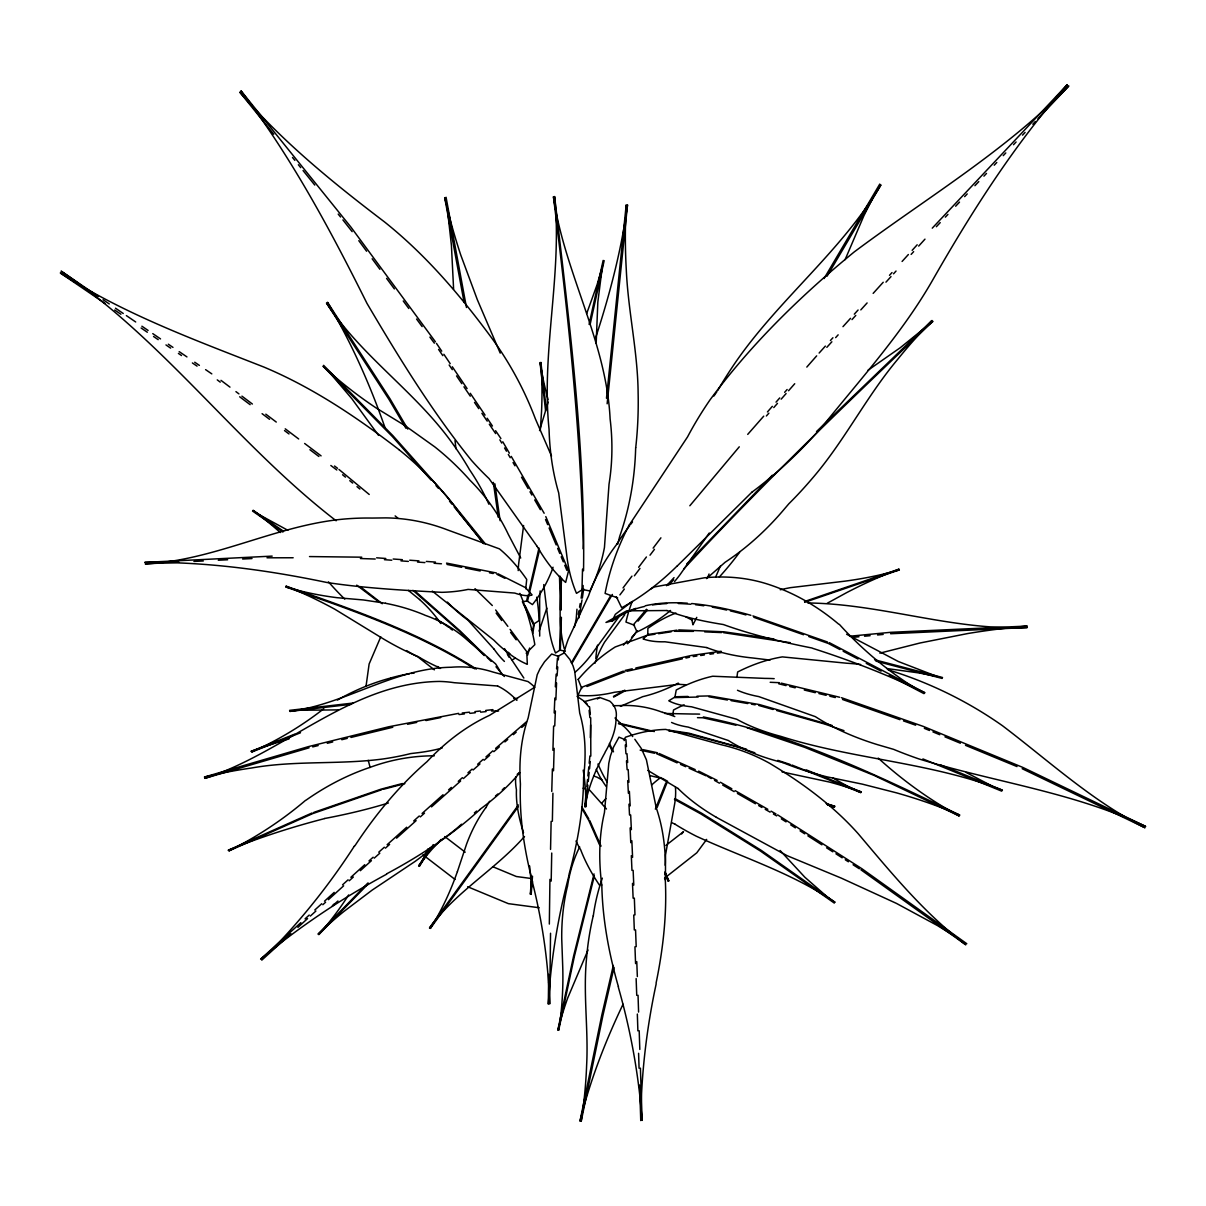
<?xml version="1.0" encoding="UTF-8"?>
<svg xmlns="http://www.w3.org/2000/svg" width="1206" height="1206" viewBox="0 0 1206 1206"><rect width="100%" height="100%" fill="white"/><g stroke="black" fill="none" stroke-linecap="round" stroke-linejoin="round"><path stroke-width="1.5" d="M596.171 343.378L597.829 302.133L603.151 260.406L589.101 324.369M548.685 974.342L548.308 1004.146L549.921 982.287A1693.45 976.875 -11.8 0 1 569.081 875.149L569.066 874.26A1193.051 402.186 -39.7 0 0 583.583 778.443L583.568 777.659A1233.919 345.594 -37.3 0 0 579.709 713.138L574.704 671.305L573.001 665.712L569.85 659.441L564.408 652.853L557.579 656.486M549.333 924.067L549.936 879.355M550.539 933.248L549.68 1004.01L548.579 982.423M647.773 635.291L647.878 628.356A474.531 207.131 -89.2 0 1 675.948 613.04M551.187 881.104L551.73 853.049M552.363 821.241L552.921 793.186M550.554 849.416L551.127 821.361M590.819 756.087L590.699 717.751M590.322 737.695L590.608 724.927M553.524 770.77L554.142 748.338M582.528 569.096L581.985 589.402L589.84 590.955A571.147 306.505 19.7 0 0 604.447 547.479L609.03 484.164A346.559 271.139 23.4 0 0 610.115 418.904C606.362 341.147 564.423 272.903 553.433 196.684C567.664 311.766 580.433 427.256 583.222 543.258L583.086 548.79M583.131 585.513L583.026 589.206L576.498 593.352A540.394 226.427 -45.2 0 1 566.624 554.187L558.695 492.922A336.142 224.512 -54.9 0 1 549.062 429.306C541.012 351.474 562.524 274.365 554.609 196.503C568.93 320.706 585.438 445.481 583.538 570.755M551.76 791.438L552.393 769.006M552.921 750.328L553.614 726.027M560.609 617.472L559.569 650.064L565.343 651.195M561.393 617.336L560.338 649.928L555.514 653.004A501.711 191.332 -43.3 0 1 548.474 623.758L543.755 584.593M554.745 725.922L555.378 710.982M555.86 699.782L556.569 682.973M554.187 712.957L554.85 698.018M555.333 686.802L556.162 674.139M561.544 578.292L560.202 608.141A560.835 238.652 -36.7 0 0 564.348 649.039M531.243 881.496L530.339 894.264L531.936 884.601A726.796 335.811 -10.2 0 1 532.57 881.39M532.494 876.159L531.198 894.4L531.077 884.465A757.398 325.424 30.8 0 0 530.158 871.018M576.965 609.211L576.212 618.723A530.655 257.36 18.3 0 1 574.327 627.165M557.066 675.812L557.76 666.993M558.303 659.923L558.589 656.396L551.67 654.014L544.554 661.762L540.017 668.742L537.213 674.727L528.168 717.887A1320.992 414.05 30.5 0 0 520.389 783.523L520.419 784.337A1219.372 459.803 33.2 0 0 531.499 877.787L531.514 878.692A1693.541 960.941 2.8 0 1 548.549 982.423M556.584 668.848L557.443 658.25M540.348 429.622L541.539 411.638A438.125 390.819 -50 0 0 541.675 376.287L540.891 362.388L546.243 408.94M523.404 832.833L523.449 832.442A647.577 162.328 39.2 0 1 516.439 790.201L516.454 789.9A669.39 118.61 37.2 0 1 515.791 776.724M595.568 337.951C609.769 294.581 621.392 250.155 627.527 204.839L607.146 403.784M525.756 588.769L526.705 579.423A685.475 220.065 -83.3 0 0 499.465 548.881L447.622 529.947A436.18 276.204 -85.4 0 0 385.905 517.887L372.006 518.067A518.957 370.106 -83.1 0 0 348.368 518.716C278.48 523.66 215.648 560.76 145.217 563.85L178.94 562.177M586.418 790.473L584.744 806.829L586.704 797.709A1079.807 356.192 -9.9 0 1 605.08 752.484L605.095 752.137A1001.116 183.84 -19.9 0 0 616.01 718.52L616.01 718.263A1099.495 132.223 -18.2 0 0 609.754 701.138L599.759 697.475L584.654 701.53L577.086 696.42M586.779 786.84L587.518 779.573M587.88 775.94L588.814 766.85M589.176 763.217L589.915 755.951M587.895 785.166L585.709 806.98L585.754 797.573M588.257 781.533L589.176 772.443M589.538 768.81L590.277 761.544M606.482 398.236L626.2 204.884L625.432 226.592A648.813 613.583 -24.2 0 0 626.306 270.099C628.16 311.329 637.763 351.745 638.125 393.096A477.169 397.452 43.6 0 1 635.833 446.702L635.698 447.697M523.6 525.515L518.64 563.956A443.898 227.527 -21.8 0 0 518.203 570.589M560.504 1017.351L558.664 1030.316L574.418 956.222L594.377 875.782M366.051 686.108L369.126 663.993L380.764 636.843M736.881 677.486L737.65 671.968A621.693 275.601 -83.6 0 1 782.377 656.893L846.838 663.24A393.111 283.38 -81.3 0 1 860.602 664.491M581.141 598.146L582.453 588.845M582.347 598.086L583.659 588.784M672.767 715.083L673.506 710.017A571.297 219.01 -83.1 0 1 684.179 704.832M578.292 614.397L578.925 610.794M579.558 607.176L580.192 603.558M578.85 617.954L582.031 599.895M590.096 324.595L604.161 260.632L597.06 284.752L586.689 313.515M538.992 548.037L528.801 591.543M539.519 550.026L527.58 600.874L522.304 601.809M613.326 965.448L601.839 1014.97L579.98 1121.218C590.02 1080.802 605.156 1041.743 623.05 1004.236M614.05 967.393L603.015 1015.09L581.186 1121.354L583.749 1102.676A614.819 546.695 4.6 0 0 586.644 1064.973C588.483 1029.834 583.161 994.769 586.418 959.659A458.823 327.489 41.2 0 1 593.05 916.605L593.262 915.836M527.942 595.191L526.645 600.678L532.449 604.613A455.551 237.19 45.1 0 0 551.7 571.071L553.041 567.227M617.683 544.313L619.718 536.293A414.171 325.168 37.1 0 0 635.668 447.697M539.549 430.587L548.263 401.915M594.045 873.928L573.574 956.147L557.805 1030.226L561.363 1017.442A459.938 371.84 -24.1 0 1 567.619 998.221L588.015 950.042M457.436 871.516L466.526 844.23A360.896 205.412 56.6 0 1 485.747 807.734M539.112 631.1L546.815 608.156M707.711 577.523L709.038 574.011M624.09 740.59L625.356 737.288A688.189 248.662 -71 0 1 665.757 729.419L721.309 744.75A425.824 278.857 -69.9 0 1 769.443 763.187C801.9 782.588 832.788 805.246 858.084 833.587C891.385 872.948 924.369 913.334 965.765 944.795L860.888 869.767M845.105 259.652L863.933 215.648L879.762 184.066L824.06 278.556M655.355 809.151L665.833 782.905M657.119 807.507L667.566 781.262L662.335 778.352M629.095 525.273L687.556 436.889A501.033 395.553 -1.5 0 1 709.912 400.03C750.841 344.388 800.935 295.56 854.3 251.873C926.705 197.799 1005.307 151.278 1068.818 85.958L1037.944 118.761M571.388 662.742L610.718 595.598M572.051 663.164L612.392 594.437M720.479 565.961L720.178 566.488A498.47 137.243 -79.1 0 1 715.686 576.981M717.796 390.382L718.339 389.432A466.556 393.292 -16.8 0 1 733.565 365.222C777.177 300.596 840.838 252.34 880.923 184.895L827.09 276.174M616.854 544.102L617.201 543.529A338.72 259.682 -7.5 0 1 629.743 525.53M430.572 847.366L418.633 865.953L424.542 858.175A396.97 267.988 8.2 0 1 441.23 839.376M433.24 844.652L419.311 866.345L423.864 857.783A396.593 275.737 45.7 0 0 428.024 848.903M637.1 630.708L631.658 638.547A505.781 226.592 68.8 0 1 627.617 643.778M713.922 396.02L716.831 391.784M709.249 533.022L680.078 574.599A545.594 269.963 70.9 0 1 674.546 581.594M619.341 616.221L591.814 654.074A527.188 227.391 66.3 0 1 575.202 672.164M624.783 614.638L604.598 642.12A420.306 212.965 13.1 0 0 594.95 663.285M706.671 839.391L696.782 852.808L664.536 878.164M518.173 806.799L430.361 928.454L436.738 917.736A481.872 359.946 40.6 0 0 457.406 871.501M518.429 804.945L429.472 928.017C455.551 891.777 495.41 869.662 524.504 836.497M623.035 587.925L631.944 576.136M638.637 567.287L646.431 556.976M653.124 548.142L660.918 537.831M619.884 594.935L624.346 589.056M634.386 575.805L639.964 568.433M650.004 555.197L654.466 549.303M485.777 807.764L486.063 807.387A308.45 148.112 54.3 0 1 489.636 801.297M681.661 833.934L683.516 831.673L665.908 845.436M689.832 505.766L739.278 446.823M646.522 609.256L633.632 624.497L637.054 631.914A503.505 255.823 79.5 0 0 670.551 610.477M638.019 621.12L647.396 610.04M747.72 434.386L763.73 416.16M767.423 411.955L772.337 406.347M776.031 402.141L779.724 397.935M784.654 392.327L787.126 389.508M806.814 367.076L816.673 355.86M819.13 353.056L825.371 346.092M766.383 415.98L768.855 413.176M773.785 407.568L777.478 403.362M781.171 399.156L786.101 393.548M788.558 390.744L794.724 383.734M830.406 340.544L832.909 337.755M842.979 326.66L850.516 318.339M854.3 314.178L858.069 310.017M873.159 293.375L883.214 282.264M889.5 275.33L892.018 272.556M902.088 261.461L908.374 254.526M912.143 250.366L917.178 244.803M826.834 347.328L831.869 341.78M835.652 337.62L838.155 334.846M852.009 319.59L855.778 315.429M860.813 309.882L867.099 302.947M885.973 282.144L891.008 276.596M893.525 273.822L896.043 271.049M911.133 254.406L913.651 251.632M918.686 246.084L924.972 239.15M623.336 645.15L627.105 641.019M631.537 637.477L636.572 631.959M666.526 585.724L674.048 577.629M686.606 564.106L772.322 475.239M668.682 585.166L673.702 579.769M683.742 568.961C763.368 483.063 847.984 401.93 932.931 321.339L900.234 347.735L867.913 370.287M932.268 228.16L1067.25 84.646C1014.849 144.057 972.066 211.05 932.931 279.611C903.068 331.967 862.592 376.679 824.979 423.306A543.167 392.749 -86.3 0 1 752.001 492.123M936.353 226.713L940.213 222.613M945.353 217.14L947.931 214.412M955.649 206.211L959.509 202.111M964.649 196.638L967.212 193.91M974.93 185.709L978.79 181.609M983.93 176.151L986.508 173.408M994.226 165.222L996.789 162.478M1003.226 155.649L1005.804 152.921M1013.507 144.72L1016.085 141.991M1022.522 135.147L1025.085 132.419M1032.803 124.218L1035.381 121.489M367.905 882.988L318.052 934.183L328.017 924.987A470.204 352.393 -6.9 0 1 343.785 911.555L372.111 890.134L414.909 861.536A339.73 173.543 -8.8 0 0 428.16 851.376M368.599 883.44L318.761 934.65L327.323 924.535A455.19 385.558 28.4 0 0 348.655 894.942M334.665 903.656L332.298 906.008L337.921 901.003M677.335 565.885L751.986 492.093M816.522 431.537L931.952 320.479L917.887 335.615A599.05 589.041 8.3 0 0 897.701 359.328C866.059 396.985 844.185 441.592 811.955 478.782A406.784 326.751 -80.8 0 1 788.83 503.791L783.282 510.304A343.604 261.385 -88.5 0 1 725.108 562.267L706.55 578.594M526.163 653.215L534.846 644.652A939.067 428.416 -39.1 0 0 519.892 593.367M386.794 873.792L386.041 874.516A1711.585 1100.204 38.7 0 0 280.395 943.167L260.617 959.132L300.882 922.62M479.807 809.618L480.485 808.985A1070.642 352.212 8.2 0 0 519.771 772.684M305.058 918.836L309.218 915.068M314.766 910.033L321.716 903.731M324.489 901.214L334.213 892.395M342.549 884.842L348.097 879.807M350.871 877.29L364.755 864.702M290.917 933.7L261.777 960.157L279.295 942.172A1718.007 1076.777 41.4 0 0 354.187 846.371M297.867 927.399L307.575 918.58M310.349 916.063L315.897 911.027M322.831 904.726L325.605 902.209M328.394 899.676L343.65 885.822M349.197 880.787L353.358 877.003M360.308 870.702L371.433 860.662M374.237 858.159L379.815 853.17M385.407 848.165L389.598 844.411M396.578 838.155L416.13 820.653M420.321 816.899L424.512 813.145M431.492 806.889L460.647 780.991M368.961 860.948L373.151 857.21M378.744 852.205L384.337 847.215M387.126 844.713L406.693 827.226M413.688 820.969L419.281 815.98M422.07 813.477L443.039 794.739M463.421 778.548L470.325 772.443M473.099 770.001L480.003 763.895M484.149 760.232L489.681 755.348M493.827 751.685L499.359 746.8M448.572 789.855L451.345 787.412M458.265 781.322L462.411 777.659M467.943 772.775L472.104 769.126M477.636 764.242L483.169 759.358M485.943 756.931L492.862 750.825M495.621 748.383L526.494 721.746M504.907 741.916L507.726 739.504M513.349 734.665L516.168 732.238M521.791 727.414L524.61 724.987M354.187 846.371L354.971 845.692A1202.156 518.972 79.6 0 1 426.17 762.388L426.879 761.8A1204.764 445.707 76.6 0 1 489.485 715.369L534.771 687.239M677.32 565.9L676.747 566.353A830.075 390.005 81.2 0 1 621.678 607.749L616.356 596.759M631.431 602.035L615.331 614.321L612.015 621.256A2091.445 377.81 46.8 0 1 644.577 606.437M599.623 697.505L597.362 698.983M650.562 589.116L654.119 586.99L704.364 577.795A1252.431 425.326 -70.8 0 1 768.493 584.382L769.187 584.609A1185.227 482.822 -72.3 0 1 838.652 624.12L839.406 624.422A1384.624 708.148 -44 0 0 907.907 683.5L923.962 693.631L889.335 675.466M512.233 659.938L515.339 658.039M827.21 603.271L846.702 592.598A489.757 415.211 -58.7 0 1 885.988 574.297L899.163 569.111L804.508 601.523M613.447 696.42L624.798 690.179M613.643 697.098L624.994 690.872M242.903 843.552L228.808 850.954L312.701 813.613L381.669 789.734M624.904 739.61L618.98 737.152L613.553 747.057L610.447 755.861L608.789 763.308L604.447 812.588A1355.333 434.311 31.7 0 0 601.749 884.963M312.068 812.98L228.145 850.29L243.552 844.2A1175.232 575.865 19.6 0 1 324.037 818.738L324.685 818.482M620.412 706.369L642.708 696.676A249.793 144.841 -65.8 0 0 678.3 683.093M294.626 734.198L250.954 751.398L266.044 746.152A1157.489 516.62 18.3 0 1 289.108 738.871M300.505 732.766L251.617 752.047L265.395 745.519A1060.36 599.065 52.2 0 0 323.766 708.736M623.351 671.109L581.774 687.269L577.9 695.274A746.424 198.975 -54.8 0 0 614.593 692.244L679.038 684.254M586.96 686.5L625.055 671.712M804.688 602.307L899.359 569.925L885.807 573.513M648.964 634.627L615.226 646.974A769.262 339.806 63.7 0 0 578.171 679.415M313.831 812.377L381.066 789.146L402.427 783.523M879.867 653.155L920.103 642.979L967.725 633.542A820.095 746.74 -59.5 0 1 1003.422 628.462L1027.226 626.065L890.601 632.321L849.642 636.24M309.083 747.81L204.779 778.367C285.581 752.499 350.69 682.671 439.346 681.435A318.113 192.01 -85.2 0 1 454.24 682.702L497.611 686.003M383.448 789.267L404.809 783.644M312.716 746.906L318.173 745.564M327.263 743.303L332.72 741.961M341.811 739.715L347.268 738.358M350.901 737.454L392.779 727.263M625.085 670.43L632.245 668.817M635.818 668.003L691.324 655.476L721.128 651.27M626.849 671.32L682.355 658.823M685.943 658.024L689.515 657.21M390.744 678.028L390.111 678.164A1074.109 478.285 78.7 0 0 337.409 700.083M407.522 724.278L416.748 722.409M425.959 720.555L440.703 717.57M676.943 630.165L648.165 634.462L643.039 638.879A442.135 94.023 -34.9 0 0 664.973 641.788L706.791 647.562M649.582 635.019L654.979 634.22M658.566 633.693L671.154 631.808M674.757 631.281L693.405 631.371M693.179 656.546L696.902 656.019M700.626 655.506L704.349 654.979M709.942 654.195L713.666 653.667M717.389 653.139L721.113 652.612M353.072 703.053L289.576 710.364L338.343 709.882M351.474 704.274L289.847 711.404C345.821 704.214 393.895 668.049 451.15 667.25A306.972 181.126 -82.7 0 1 492.802 671.998L527.987 681.556A485.264 141.132 -81.3 0 1 534.288 686.742M458.627 713.364L388.724 726.781L308.706 746.544L204.402 777.056L223.11 772.895A652.974 544.313 50.2 0 1 251.677 767.981C295.304 760.217 339.715 764.86 383.463 758.906A424.859 247.743 32.6 0 0 410.613 753.599L417.14 752.815A357.036 181.081 36.9 0 0 442.12 748.037M462.245 712.972L469.466 712.188M474.893 711.6L480.305 711.012M485.732 710.424L492.953 709.641M458.989 714.54L464.4 713.952M469.827 713.364L475.239 712.761M480.666 712.173L486.078 711.585M491.505 710.997L498.621 711.012M853.366 637.296L858.958 636.768M864.551 636.225L870.129 635.698M877.576 634.989L883.169 634.446M620.984 705.616L613.161 705.691M193.94 561.438L203.301 560.971M218.286 560.232L227.663 559.765M242.647 559.026L252.009 558.559M267.008 557.805L293.164 557.76M272.164 556.117L144.75 562.388C206.105 561.74 267.174 569.986 327.082 582.528C365.071 588.211 403.513 590.322 441.803 592.327A381.202 155.092 37.9 0 0 468.079 589.402L514.811 593.081A584.051 64.506 44.8 0 0 532.102 594.92L525.334 587.548L498.018 573.8M890.616 633.738L1027.256 627.527C952.846 630.708 881.797 603.844 807.824 602.97M687.993 696.45L675.42 696.751L668.757 700.776A544.569 99.51 -25.9 0 0 691.505 706.791L736.76 719.258A343.816 157.639 -17.9 0 0 780.764 736.353C853.426 759.509 930.987 762.237 1002.397 790.186L940.68 764.966M696.962 696.224L709.52 695.907L759.448 704.575L832.246 725.499M698.153 697.038L674.832 697.596L676.249 689.998A623.999 251.044 -81 0 1 712.686 676.234L764.83 678.39A378.398 258.28 -79 0 1 774.177 678.661M434.296 755.8L429.984 755.845A1248.527 479.355 78.4 0 0 371.252 766.926L370.619 767.167A1099.405 495.38 80 0 0 306.083 800.136L305.45 800.437A1062.576 629.547 51.9 0 1 242.888 843.522M309.505 556.569L361.785 557.187M360.383 558.529L375.232 559.026M697.475 717.676L702.827 717.766L735.901 725.198M664.747 713.455L692.877 714.042A323.268 199.442 -79 0 1 699.616 714.133M678.737 629.894L723.886 631.793L774.011 638.984M704.681 631.854L721.61 632.577M770.182 682.279L779.423 682.686M384.428 559.69L391.784 560.217M400.98 560.88L408.337 561.408M417.532 562.071L424.904 562.599M434.1 563.262L441.456 563.79M376.619 557.805L385.814 558.484M393.171 559.011L402.367 559.674M409.723 560.217L418.934 560.88M426.291 561.423L435.487 562.086M513.771 698.304L517.495 698.666M886.666 668.516L919.032 672.948L942.534 677.501L874.546 659.742M539.233 907.741L508.389 903.656L467.657 886.742M530.866 878.45L516.364 876.521L492.606 866.647M723.494 632.653L790.247 642.677M669.074 730.203L688.867 733.188L746.484 749.182M668.621 730.836L688.415 733.851L735.434 746.378L754.85 752.77M782.046 771.915L829.653 782.106A473.476 340.831 -20.4 0 1 848.873 787.744L861.295 791.935L806.151 769.835M708.917 696.782L727.414 700.008M731.107 700.641L747.75 703.55M751.444 704.183L755.137 704.832M385.558 603.271L363.473 599.97L336.971 597.679A470.325 388.634 -80.1 0 1 298.319 590.427L285.747 586.945C350.449 609.603 416.447 632.034 474.727 668.833M770.016 660.074L752.665 657.979A288.641 142.594 -26.3 0 1 706.761 647.592M446.537 563.112L496.405 572.986M446.974 564.423L461.747 567.333M465.441 568.056L480.214 570.981M489.455 572.79L493.148 573.528M660.948 778.156L653.833 776.558A254.044 118.444 -22.7 0 1 649.748 775.488M642.873 749.619L657.451 752.755M640.145 750.132L654.707 753.283M703.324 716.937C793.654 734.801 877.41 775.458 959.84 815.105L944.509 808.849A581.352 468.245 -22.1 0 0 896.525 792.855L862.26 784.126L826.819 776.815A397.724 217.05 -15.1 0 1 783.493 762.855L782.86 762.599M618.768 723.118L654.361 731.56M618.422 723.736L650.441 731.349M666.933 610.522L626.713 610.839L605.97 622.462L612.754 620.608A2091.129 378.398 46.7 0 1 635.939 608.367M781.247 683.139L839.647 697.264M778.759 683.817L786.056 685.596M789.704 686.485L795.176 687.812M804.296 690.028L815.241 692.681M818.889 693.556L826.185 695.334M829.834 696.224L835.306 697.55M875.933 661.129L942.142 678.435L898.304 661.506L846.597 634.22M662.742 712.384L662.275 712.264A262.968 163.247 -82.4 0 0 620.984 705.555M758.83 705.48L773.046 709.49M776.589 710.485L824.542 724.007L843.974 730.655M888.159 669.858C928.891 682.264 967.77 701.259 1002.593 725.816C1049.054 761.092 1092.365 801.251 1144.976 827.768L1022.16 768.704M826.17 803.513L834.989 806.347L827.286 804.296L834.507 807.115L827.452 804.854M777.78 760.353L790.126 764.423M746.921 727.685L804.613 747.313L874.154 775.443L959.313 816.04C929.992 800.196 902.842 780.478 878.179 758.092M752.921 615.904L827.482 642.014M753.825 617.291L803.498 634.733M808.834 636.602L828.341 643.461L839.889 649.521M841.471 697.701L923.314 726.419L1022.869 767.438L1145.7 826.457C1073.702 792.176 994.181 782.136 918.761 758.875A485.912 280.516 -10.9 0 1 893.646 749.363L877.697 744.72A413.402 213.176 -16.2 0 1 815.346 716.65L758.71 696.571A623.381 143.559 -26.3 0 1 737.484 690.269M842.527 699.48L899.978 719.681M903.46 720.902L915.655 725.183M617.653 597.89L605.095 593.412A780.312 422.673 6.4 0 1 629.08 525.273M634.507 625.281L625.959 622.055A453.26 252.476 11.5 0 1 628.522 612.286M791.89 765.011L860.813 792.644L849.341 787.051A451.391 371.267 -55.8 0 1 832.592 777.734M922.907 758.936L1001.749 791.166L966.262 772.518M924.339 728.349L929.479 730.474M932.916 731.891L939.775 734.725M944.931 736.836L960.368 743.213M965.524 745.338L1017.02 766.579M298.168 591.226L285.897 586.116C351.142 609 417.773 631.627 476.385 669.044M659.169 753.509L695.199 769.594M698.636 771.116L717.118 780.372M656.531 753.675L677.109 762.87M680.546 764.408L685.686 766.699M689.123 768.237L706.279 775.91M287.842 530.293L252.551 511.073L282.973 532.012M496.842 574.252L504.877 578.277M685.837 616.884L692.38 620.246M829.261 642.632L924.927 692.757L906.957 684.345A1658.401 719.681 -17.6 0 0 812.678 648.331L811.94 647.999A1086.938 200.633 -5.8 0 1 723.766 624.678L723.042 624.482A1166.488 145.866 -9 0 1 666.978 610.507M843.175 651.24L858.024 659.034M866.255 663.36L881.104 671.139M675.134 798.673L701.455 813.115L761.288 850.381L835.065 902.329C792.387 873.084 742.836 857.602 696.299 836.21A392.93 198.945 -6.6 0 1 675.481 824.482L674.938 824.15M674.44 799.382L700.731 813.854L760.549 851.135L834.311 903.098L804.854 877.229L780.131 850.516M602.05 779.965L597.076 777.192A571.463 86.425 -16.9 0 1 593.895 776.001M716.394 817.351L787.171 855.702L841.26 878.104L896.48 903.415L937.514 925.605L966.775 943.71L861.883 868.712L777.629 814.879M720.389 782.242L731.831 788.769M735.102 790.639L767.815 809.286M771.086 811.156L776.001 813.96M707.982 776.679L711.254 778.533M714.525 780.403L719.439 783.207M722.711 785.076L734.153 791.618M737.424 793.473L755.408 803.754M758.68 805.623L761.951 807.492M765.222 809.347L770.121 812.151M773.393 814.02L776.664 815.889M647.803 770.423L678.104 788.498M781.337 818.889L786.026 821.874M790.699 824.874L795.372 827.859M800.06 830.859L804.734 833.843M807.854 835.848L821.889 844.818M826.577 847.818L832.803 851.813M835.924 853.803L842.165 857.798M845.285 859.788L848.406 861.777M853.079 864.777L859.32 868.772M98.41 296.54L61.114 271.124C164.77 341.087 237.733 445.044 336.157 520.781M103.068 299.721L109.279 303.957M115.49 308.193L123.253 313.5M126.359 315.61L135.69 321.972M141.901 326.208L148.112 330.444M152.77 333.625L160.534 338.916M168.312 344.207L172.971 347.388M179.181 351.624L186.945 356.916M194.724 362.222L199.382 365.388M205.593 369.639L211.804 373.875M105.374 303.656L60.3 272.963C123.54 313.922 194.483 339.791 264.084 367.137C313.002 387.699 357.172 417.472 399.035 449.687M114.691 310.017L120.902 314.253M141.117 328.017L147.328 332.238M153.539 336.474L158.197 339.655M165.976 344.946L170.634 348.127M178.413 353.418L181.518 355.544M192.387 362.946L197.06 366.127M283.516 531.243L253.109 510.304L264.732 519.349A487.887 423.02 84.4 0 1 280.32 532.539M221 380.357L229.969 387.126M235.939 391.633L238.924 393.88M241.924 396.141L252.371 404.025M265.817 414.171L276.264 422.055M285.234 428.823L298.681 438.969M304.651 443.476L321.082 455.868M334.529 466.013L337.514 468.275M217.261 379.89L220.246 382.136M239.677 396.789L250.139 404.673M262.094 413.673L269.556 419.311M284.51 430.572L288.988 433.949M309.912 449.717L318.881 456.471M330.836 465.486L336.806 469.993M360.202 586.659L382.272 603.724M356.705 585.151L377.493 600.935M408.337 590.397L419.552 599.503M444.773 836.542L465.199 852.19M422.974 854.828L455.039 879.445M623.065 725.741L615.03 717.992M434.356 669.858L417.909 656.893A293.299 167.86 82 0 1 406.543 650.577M432.276 591.091L493.797 640.115A732.585 168.116 79.8 0 0 527.324 664.31L526.751 651.677L510.093 629.351M414.758 590.865L459.893 630.723L484.601 654.948M412.919 590.322L459.531 631.356L484.239 655.567M342.579 474.757L345.459 477.139M349.785 480.697L352.665 483.078M356.991 486.651L359.87 489.033M338.961 469.466L369.217 494.46M395.146 515.897L398.025 518.279M493.993 649.084L494.174 649.265A518.746 125.047 -86.1 0 0 504.425 661.431M474.998 588.649L492.319 605.533M487.209 657.496L491.113 661.325M584.985 701.771L587.277 704.274M584.217 701.651L588.754 706.656M328.424 581.865L332.75 586.674A340.499 217.306 76.7 0 0 344.765 599.141M493.993 649.084L467.928 620.125A305.178 151.926 86.1 0 1 447.366 602.065M431.009 480.003L392.312 436.497L323.012 366.202L335.675 377.448A532.63 470.159 -71.5 0 0 376.212 408.005L405.231 425.778L434.808 446.898A418.497 331.454 -29.2 0 1 469.089 479.234L469.556 479.822A363.911 264.159 -32.1 0 1 508.359 534.469L520.721 558.031M435.999 485.611L438.502 488.415M606.452 808.985L589.749 790.232A562.976 103.083 -35.1 0 0 588.528 789.749M495.983 666.767L504.319 676.506M537.137 546.363L489.048 478.586A412.241 228.281 83.6 0 1 471.425 460.33C431.929 411.427 398.839 357.473 366.971 303.369C330.233 229.592 290.963 156.584 240.929 90.752L351.036 227.256L435.411 341.811M634.823 739.278L641.396 748.609L646.416 759.81L656.215 807.734A1242.21 395.689 -38.5 0 1 665.245 878.963M485.325 543.876L446.537 495.998L392.87 435.637L323.6 365.328L351.866 398.749L378.533 435.366M449.521 501.183L451.873 504.093M454.225 506.987L483.606 543.258M273.747 134.243L239.768 92.138C282.174 141.434 332.826 182.634 384.337 221.783C424.648 253.908 458.386 293.133 489.003 334.348A508.495 416.326 -22.5 0 1 535.374 418.814L551.534 456.094M292.5 157.473L294.852 160.383M298.364 164.74L300.701 167.634M303.053 170.543L314.766 185.061M338.208 214.095L340.559 217.005M342.896 219.914L352.152 231.642M483.862 543.785L459.968 513.62A580.704 434.175 -38.9 0 0 399.02 449.717M496.148 613.085L501.696 620.517M510.59 632.396L516.153 639.828M495.651 609.995L507.862 626.366M358.815 240.672L366.594 251.225M372.141 258.762L379.92 269.315M386.583 278.36L394.362 288.897M403.241 300.957L408.804 308.495M416.583 319.047L422.13 326.585M429.909 337.122L434.341 343.152M436.466 343.378L441.743 351.172M443.868 354.293L450.2 363.654M452.31 366.775L467.099 388.603M470.265 393.277L485.053 415.12M487.164 418.241L492.44 426.035M495.606 430.708L500.897 438.517M438.577 349.393L442.798 355.634M449.145 364.981L452.31 369.654M456.546 375.895L461.823 383.689M463.948 386.809L470.28 396.171M474.516 402.397L478.737 408.638M481.903 413.311L487.194 421.12M489.304 424.226L495.651 433.587M523.856 678.058L506.414 651.813M599.548 885.294L596.895 881.254A343.092 156.75 20.9 0 1 580.915 850.366L580.779 849.959A303.837 112.671 18.2 0 1 576.001 841.019M407.809 429.11L389.945 398.689L327.459 302.254C351.036 341.976 370.016 384.397 385.106 427.994M405.94 428.266L389.01 399.442L326.479 303.007C359.524 353.659 410.341 388.242 446.853 435.818A483.259 371.056 -8.1 0 1 468.772 468.395L469.179 469.179A431.703 304.937 -11.6 0 1 488.897 504.229M581.714 806.678L588.814 818.934M502.781 441.758L509.354 453.139M511.238 456.396L544.147 513.259M499.872 439.828L501.756 443.069M504.575 447.939L506.46 451.195M508.344 454.436L510.228 457.692M513.047 462.561L514.932 465.817M521.52 477.184L528.107 488.551M529.992 491.792L531.876 495.048M534.695 499.917L540.348 509.671M581.789 808.367L588.875 820.623L599.442 844.592M507.334 654.059L509.038 657.27M664.973 873.325L668.923 881.043L665.29 872.556M609.452 743.514L613.507 751.835M609.437 745.323L611.879 750.328M522.982 603.151L533.308 624.391L539.067 620.547A619.839 284.526 -30.7 0 0 536.685 597.211M525.077 605.608L533.806 623.608L532.735 630.632A515.957 120.871 -88.5 0 1 531.243 629.381M589.704 820.472L601.04 846.145M665.26 874.456L668.169 881.239L665.034 871.817M545.79 516.59L568.539 570.83L565.659 582.408A606.256 172.805 -85.7 0 1 537.137 546.378M545.534 519.545L547.675 524.625M549.092 528.017L556.207 544.961M557.639 548.353L559.765 553.433M561.197 556.81L563.323 561.89M564.755 565.282L566.895 570.363M370.136 767.483L368.237 760.323M500.219 353.117L477.35 299.736L460.737 254.963A721.58 670.536 -41.4 0 1 450.471 220.758L444.697 197.663L464.099 302.404M578.171 679.4L581.759 688.52M691.822 619.628L692.953 624.814A498.47 137.243 -79.1 0 0 696.767 617.366M466.466 307.5L446.069 197.256L451.421 245.361L453.607 289.214M494.882 483.832L500.113 520.691M493.344 482.4L498.319 517.419M545.609 410.945L540.032 362.539L542.519 376.151A421.603 392.824 -3.3 0 0 548.157 399.895M455.039 440.642L455.943 448.738M589.568 706.776L590.322 714.088M589.131 710.304L589.87 717.615M640.039 1097.475L642.135 1120.434L640.416 1068.124M625.914 739.519L626.457 746.589M626.984 753.66L627.663 762.509M625.296 744.916L625.959 753.765M626.487 760.835L627.135 769.684M665.215 878.978L665.275 879.837M628.205 769.579L628.899 782.287M629.381 791.362L630.18 805.879M630.663 814.955L631.371 829.653M627.708 780.568L628.386 793.277M628.959 804.176L629.532 815.06M631.854 840.748L632.577 857.376M633.135 870.31L633.783 885.098M630.135 827.904L630.768 842.692M631.326 855.642L631.959 870.431M632.502 883.365L633.12 898.199M634.341 898.078L634.974 914.902M635.547 929.856L636.195 946.665M636.768 961.619L637.341 976.558M633.753 915.022L634.311 929.977M634.944 946.785L635.577 963.609M636.135 978.563L636.738 995.372M638.034 995.252L638.592 1012.06M639.195 1030.753L639.813 1049.431M637.341 1014.065L637.884 1030.874M638.592 1053.305L639.074 1068.245M639.617 1085.068L640.748 1120.57L641.381 1097.339A1740.544 1057.496 -7.9 0 1 656.17 983.9L656.109 982.95A1201.915 449.974 -41 0 0 665.29 879.822M560.293 576.287L561.287 609.919M559.494 576.438L560.489 610.07M601.809 884.978L601.824 885.837A1250.094 476.536 34.5 0 0 618.361 986.553M618.407 986.568L618.422 987.533A1676.385 1026.14 1.9 0 1 640.009 1097.475M539.7 636.09L539.64 599.081A257.18 189.191 16.5 0 0 540.152 590.895M529.6 865.908A757.398 325.424 30.8 0 1 529.977 869.33M716.409 817.336A400.407 190.442 -8 0 1 678.074 788.513M497.611 686.003A484.812 146.212 -83.9 0 1 516.907 700.385M651.677 784.97A649.265 250.275 34.8 0 1 660.767 777.493M675.435 787.247A573.845 168.086 -23.7 0 1 674.244 806.136L665.516 854.918A369.428 209.03 -29 0 1 665.215 865.275M593.292 915.851A396.081 258.024 37.4 0 1 602.352 878.149M479.852 809.633A1083.681 416.884 5.4 0 1 386.764 873.777M628.884 611.065A453.26 252.476 11.5 0 1 632.245 601.462M652.627 604.93A2091.445 377.81 46.8 0 1 666.752 603.603M678.345 603.528A2091.445 377.81 46.8 0 1 690.827 604.266M695.561 604.734A2091.445 377.81 46.8 0 1 703.731 605.789M712.264 607.161A2091.445 377.81 46.8 0 1 726.66 610.055M730.414 610.914A2091.445 377.81 46.8 0 1 745.971 614.924M645.346 605.759A2091.129 378.398 46.7 0 1 687.375 603.211M691.641 603.543A2091.129 378.398 46.7 0 1 750.871 615.316M583.101 788.211A562.976 103.083 -35.1 0 1 585.905 788.905M388.407 802.97A906.098 217.894 9.3 0 1 324.716 818.482M560.534 1017.351A456.773 390.247 15.1 0 0 562.644 964.363L561.74 938.961A361.981 247.923 37.5 0 1 567.302 886.892L567.498 886.365A316.892 193.925 34.6 0 1 579.679 846.913M601.779 803.241A558.378 191.95 33.1 0 1 605.894 798.628M583.207 770.182A1146.981 354.624 31.3 0 1 585.739 797.558M529.6 648.059A809.271 400.588 14.7 0 1 527.61 655.22M534.137 624.527A809.271 400.588 14.7 0 1 532.75 633.467M390.714 677.983A1217.97 459.486 77.2 0 1 409.573 673.702M411.156 673.445A1217.97 459.486 77.2 0 1 414.321 672.963M476.626 811.05A873.43 308.043 7.5 0 1 474.365 812.904M504.394 787.804A904.922 265.772 9.9 0 1 502.284 789.885M497.837 793.985A904.922 265.772 9.9 0 1 495.485 796.02M674.983 824.12A347.494 149.107 -10.3 0 1 671.802 822.718M510.108 654.27A692.832 197.196 -73 0 1 508.344 652.295M685.641 684.737A459.999 246.898 -45.4 0 1 679.023 684.315M623.11 725.711A310.349 138.042 -34.1 0 1 632.698 736.565M606.995 781.88A340.107 145.745 20.4 0 1 597.965 764.001M461.506 824.195A300.475 132.238 -4.9 0 1 440.522 840.688L440.13 841.095A339.73 173.543 -8.8 0 1 429.547 850.23M616.899 544.117A299.45 212.105 -3 0 0 588.483 595.99L568.312 639.12A512.987 241.501 1.5 0 0 564.016 652.732M630.648 524.339A338.72 259.682 -7.5 0 1 632.502 521.957M885.807 573.513A462.953 422.19 79.5 0 1 844.079 581.262L790.458 587.654A366.066 286.546 45.8 0 0 780.237 589.749M595.839 658.325A560.097 284.842 2.3 0 1 597.498 645.165M671.561 722.454A567.483 111.796 -27.8 0 0 688.144 727.067L728.379 740.514A348.624 165.448 -19.6 0 0 782.875 762.584M298.168 591.226A505.902 371.991 63.8 0 1 334.951 609.301L379.89 636.798A356.072 176.935 58.8 0 0 417.593 656.411L418.09 656.607A311.992 131.801 62.7 0 0 440.552 668.184M501.259 673.551A576.754 199.593 -54.9 0 0 495.545 663.828L466.978 639.798A328.228 200.92 -56.3 0 0 424.919 615.226L424.437 614.954A377.689 259.591 -54.6 0 0 385.558 603.302M519.198 772.564A351.685 153.916 3.6 0 1 517.178 774.373M504.5 648.617A262.712 175.624 -36.2 0 1 506.46 651.783M739.58 552.318A338.223 260.33 -87.3 0 1 719.334 576.996M419.537 599.518A272.993 190.473 -32.7 0 1 440.808 623.487M439.994 668.531A288.49 165.704 78.8 0 1 437.748 666.496M435.713 618.693A304.636 224.602 -34 0 1 448.738 627.331M449.974 628.251A304.636 224.602 -34 0 1 452.416 630.09M662.742 712.369A303.776 212.045 -83.6 0 1 674.772 716.56M606.301 786.629A256.486 96.917 15.2 0 1 596.292 769.307"/></g></svg>
